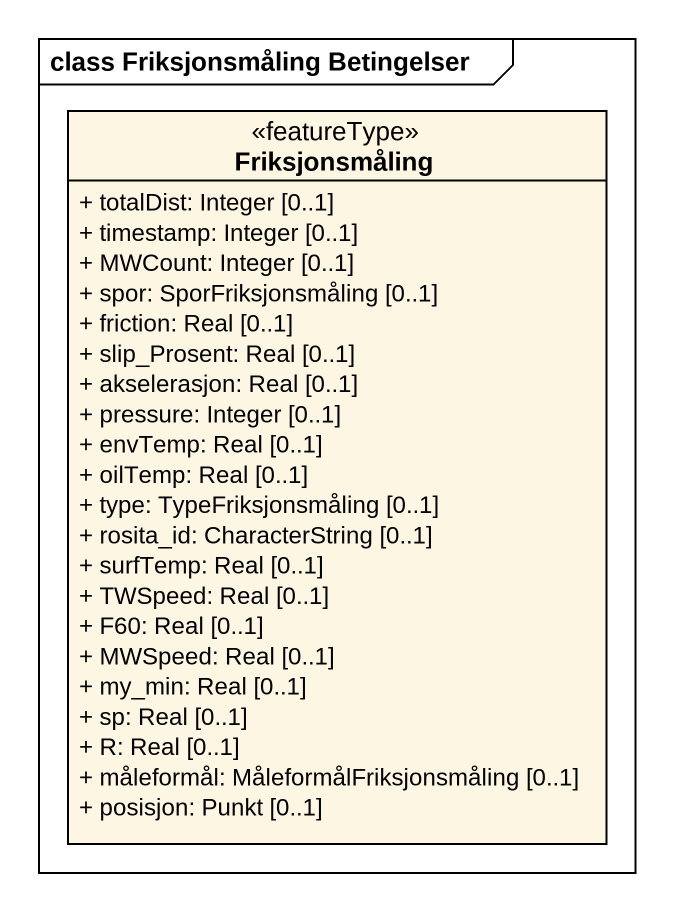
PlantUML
@startuml
mainframe class Friksjonsmåling Betingelser
hide circle
hide empty members
skinparam classAttributeIconSize 0
class Friksjonsmåling <<featureType>> {
  + totalDist: Integer [0..1]
  + timestamp: Integer [0..1]
  + MWCount: Integer [0..1]
  + spor: SporFriksjonsmåling [0..1]
  + friction: Real [0..1]
  + slip_Prosent: Real [0..1]
  + akselerasjon: Real [0..1]
  + pressure: Integer [0..1]
  + envTemp: Real [0..1]
  + oilTemp: Real [0..1]
  + type: TypeFriksjonsmåling [0..1]
  + rosita_id: CharacterString [0..1]
  + surfTemp: Real [0..1]
  + TWSpeed: Real [0..1]
  + F60: Real [0..1]
  + MWSpeed: Real [0..1]
  + my_min: Real [0..1]
  + sp: Real [0..1]
  + R: Real [0..1]
  + måleformål: MåleformålFriksjonsmåling [0..1]
  + posisjon: Punkt [0..1]
}
@enduml
